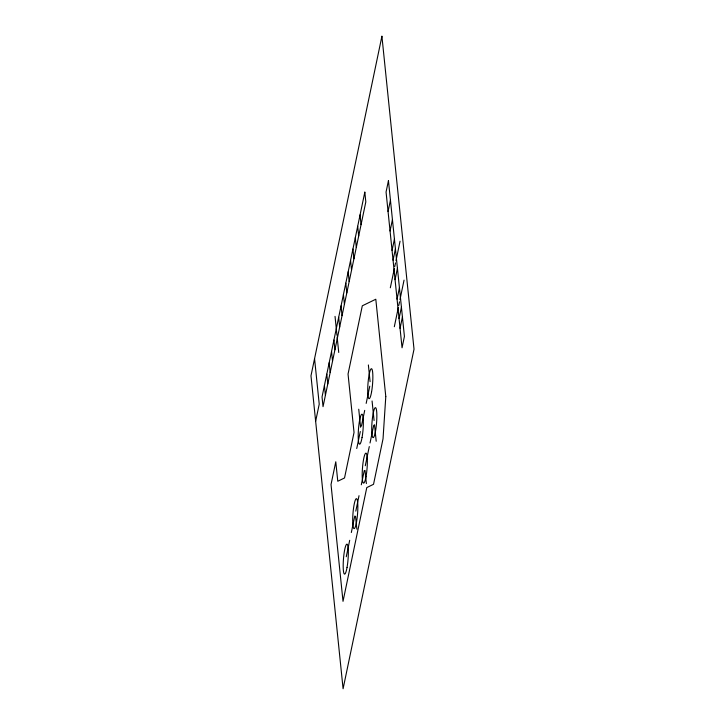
<?xml version="1.0" encoding="UTF-8"?>
<svg xmlns="http://www.w3.org/2000/svg" width="725" height="725" viewBox="0 0 725 725"><rect width="100%" height="100%" fill="white"/><g stroke="black" fill="none" stroke-linecap="round" stroke-linejoin="round"><path stroke-width="1.09" d="M315.638 421.279L319.227 404.133L314.559 358.648M388.065 211.519L390.44 200.136M390.059 230.985L392.442 219.612M392.062 250.451L394.436 239.078M393.059 260.184L395.433 248.811M356.745 448.512L360.298 431.538M361.422 426.137L364.711 410.377M366.17 403.39L369.768 386.198M390.322 287.798L394.355 268.513M394.763 266.555L395.524 262.894M395.977 260.755L400.055 241.208M395.053 279.651L397.436 268.277M397.055 299.126L399.43 287.743M346.269 556.746L349.695 540.324M351.335 532.503L354.761 516.082M355.794 511.125L359.02 495.692M361.304 484.789L364.285 470.507M365.282 465.74L369.288 446.564M370.031 442.984L373.737 425.249M394.318 326.73L398.342 307.454M398.759 305.488L399.52 301.827M399.964 299.688L404.052 280.14M399.049 318.592L401.433 307.219M400.055 328.325L402.429 316.952M360.062 214.908L361.059 224.65M357.688 226.291L358.685 236.024M355.313 237.664L356.31 247.397M368.373 364.965L370.085 381.658M372.07 400.979L374.073 420.509M374.508 424.75L376.202 441.253M352.93 249.038L353.936 258.771M350.556 260.411L351.553 270.153M348.181 271.793L349.178 281.527M345.807 283.167L346.804 292.9M358.739 409.217L360.588 427.224M365.019 470.434L366.37 483.584M343.423 294.54L344.429 304.273M341.049 305.923L342.046 315.656M338.675 317.296L339.672 327.029M335.032 316.372L336.436 330.065M336.572 331.361L336.971 335.258M337.143 336.935L338.738 352.459M355.549 516.263L356.872 529.187M333.917 340.043L334.923 349.776M331.542 351.426L332.539 361.159M329.168 362.799L330.165 372.532M326.794 374.173L327.791 383.906M324.41 385.546L325.416 395.279M385.791 396.584L383.036 438.797L373.529 484.3L366.778 487.59L343.016 601.342L331.026 484.536L335.784 461.78L337.778 481.246L344.529 477.965L354.036 432.462L348.045 374.055L362.301 305.805L375.804 299.235L385.791 396.584M381.912 36.25L310.98 375.804L343.088 688.75L414.02 349.196L381.912 36.25M364.82 192.161L322.036 396.928L323.033 406.662L365.817 201.894L364.82 192.161M388.446 180.67L386.062 192.043L402.049 347.792L404.423 336.418L388.446 180.67M347.039 567.439A15.017 2.293 -85.5 0 0 347.076 544.185A15.017 2.293 -85.5 0 0 343.188 565.754A15.017 2.293 -85.5 0 0 347.039 567.439M356.546 521.937A15.017 2.293 -85.5 0 0 356.582 498.682A15.017 2.293 -85.5 0 0 352.694 520.242A15.017 2.293 -85.5 0 0 356.546 521.937M375.559 430.931A15.017 2.293 -85.5 0 0 375.595 407.677A15.017 2.293 -85.5 0 0 371.708 429.236A15.017 2.293 -85.5 0 0 375.559 430.931M371.562 391.989A15.017 2.293 -85.5 0 0 371.599 368.735A15.017 2.293 -85.5 0 0 367.711 390.304A15.017 2.293 -85.5 0 0 371.562 391.989M362.056 437.492A15.017 2.293 -85.5 0 0 362.092 414.238A15.017 2.293 -85.5 0 0 358.204 435.807A15.017 2.293 -85.5 0 0 362.056 437.492M366.053 476.434A15.017 2.293 -85.5 0 0 366.089 453.179A15.017 2.293 -85.5 0 0 362.201 474.739A15.017 2.293 -85.5 0 0 366.053 476.434"/></g></svg>
